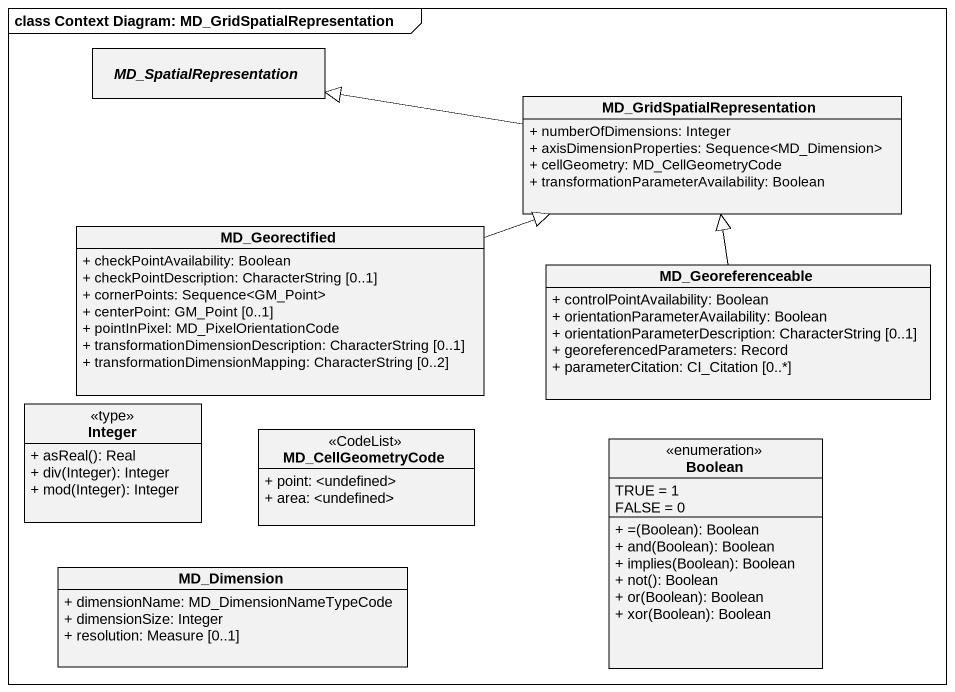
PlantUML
@startuml
mainframe class Context Diagram: MD_GridSpatialRepresentation
hide circle
hide empty members
skinparam classAttributeIconSize 0
abstract class MD_SpatialRepresentation
class MD_GridSpatialRepresentation {
  + numberOfDimensions: Integer
  + axisDimensionProperties: Sequence<MD_Dimension>
  + cellGeometry: MD_CellGeometryCode
  + transformationParameterAvailability: Boolean
}
class MD_Georectified {
  + checkPointAvailability: Boolean
  + checkPointDescription: CharacterString [0..1]
  + cornerPoints: Sequence<GM_Point>
  + centerPoint: GM_Point [0..1]
  + pointInPixel: MD_PixelOrientationCode
  + transformationDimensionDescription: CharacterString [0..1]
  + transformationDimensionMapping: CharacterString [0..2]
}
class MD_Georeferenceable {
  + controlPointAvailability: Boolean
  + orientationParameterAvailability: Boolean
  + orientationParameterDescription: CharacterString [0..1]
  + georeferencedParameters: Record
  + parameterCitation: CI_Citation [0..*]
}
class Integer <<type>> {
  + asReal(): Real
  + div(Integer): Integer
  + mod(Integer): Integer
}
class MD_CellGeometryCode <<CodeList>> {
  + point: <undefined>
  + area: <undefined>
}
enum Boolean {
  TRUE = 1
  FALSE = 0
  + =(Boolean): Boolean
  + and(Boolean): Boolean
  + implies(Boolean): Boolean
  + not(): Boolean
  + or(Boolean): Boolean
  + xor(Boolean): Boolean
}
class MD_Dimension {
  + dimensionName: MD_DimensionNameTypeCode
  + dimensionSize: Integer
  + resolution: Measure [0..1]
}
MD_GridSpatialRepresentation -left-|> MD_SpatialRepresentation
MD_Georectified -right-|> MD_GridSpatialRepresentation
MD_Georeferenceable -up-|> MD_GridSpatialRepresentation
@enduml
